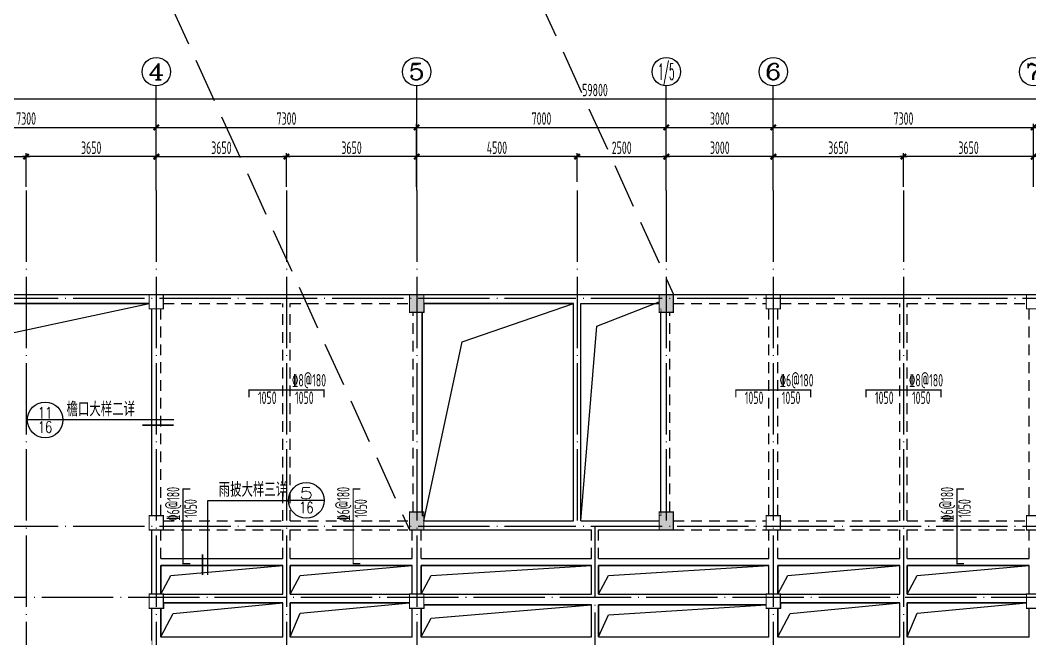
# Model space of a CAD drawing. Extents: x -472319 to -112444, y -516749 to -5704.
# Drawn here: x -288911 to -260602, y -372494 to -355145 of the extents above; entities that cross this region are included whole.
import ezdxf
from ezdxf.enums import TextEntityAlignment as Align

# ---------------------------------------------------------------- set-up
doc = ezdxf.new("R2010")
doc.units = 0
doc.header["$LTSCALE"] = 100
doc.header["$MEASUREMENT"] = 0
for name, pattern in [('3', [5, 3, -2]), ('CENTER', [2, 1.25, -0.25, 0.25, -0.25]), ('DASH', [0.35, 0.25, -0.1]), ('DOTE', [2.42, 2, -0.2, 0.02, -0.2])]:
    doc.linetypes.add(name, pattern=pattern)
for name, color, linetype in [('1301', 24, 'Continuous'), ('1305', 1, 'Continuous'), ('1306', 94, 'Continuous'), ('1307', 7, 'Continuous'), ('AXIS', 3, 'Continuous'), ('AXIS_TEXT', 7, 'Continuous'), ('DIM_IDEN', 3, 'Continuous'), ('DOTE', 1, 'CENTER'), ('PUB_TEXT', 7, 'Continuous'), ('S_BEAM', 4, 'Continuous'), ('S_BEAMDASH', 134, '3'), ('S_CL', 2, 'Continuous'), ('S_HOLE', 253, 'Continuous'), ('洞口边线', 7, 'Continuous')]:
    doc.layers.add(name, color=color, linetype=linetype)
doc.styles.add('_HZTXT', font='txt.shx', dxfattribs={"width": 0.35, "bigfont": 'hztxt.shx'})
doc.styles.add('_TCH_AXIS', font='COMPLEX', dxfattribs={"bigfont": 'GBCBIG'})
doc.styles.add('COMPLEX', font='COMPLEX')
doc.styles.add('HZ', font='tssdeng.shx', dxfattribs={"width": 0.6, "height": 350, "bigfont": 'a.shx'})
doc.styles.get("Standard").update_dxf_attribs({"font": 'tssdeng.shx', "width": 0.6, "bigfont": 'a.shx'})
doc.dimstyles.new('DIMN', dxfattribs={"dimtxt": 350, "dimasz": 150, "dimexe": 100, "dimexo": 100, "dimgap": 75, "dimtad": 1, "dimdec": 0, "dimzin": 0, "dimdsep": 46, "dimtxsty": 'HZ', "dimblk": 'ARCHTICK', "dimcen": 0.09, "dimdle": 100, "dimclrd": 3, "dimclre": 3, "dimclrt": 7, "dimazin": 2, "dimtfac": 1, "dimtdec": 0, "dimtmove": 2, "dimatfit": 3, "dimldrblk": 'ARCHTICK', "dimfxl": 1, "dimtolj": 1, "dimtzin": 0, "dimarcsym": 0})

# ---------------------------------------------------------------- blocks, each defined once
blk = doc.blocks.new('_ArchTick')
at = {"color": 0, "linetype": 'ByBlock', "const_width": 0.4}
blk.add_lwpolyline([(-0.5, -0.5), (0.5, 0.5)], dxfattribs=at)
blk = doc.blocks.new('*D1313')
at = {"layer": 'AXIS', "color": 3, "lineweight": -2, "transparency": 16777216}
for p, q in [((-292394, -359820), (-292394, -358054)), ((-285094, -359820), (-285094, -358054)), ((-292494, -358154), (-284994, -358154))]:
    blk.add_line(p, q, dxfattribs=at)
at = {"layer": 'Defpoints', "color": 0, "transparency": 16777216}
for p in [(-285094, -358154), (-292394, -359920), (-285094, -359920)]:
    blk.add_point(p, dxfattribs=at)
at = {"layer": 'AXIS', "color": 3, "lineweight": -2, "transparency": 16777216, "xscale": 150, "yscale": 150, "zscale": 150, "rotation": 180}
blk.add_blockref('_ArchTick', (-292394, -358154), dxfattribs=at)
at = {"layer": 'AXIS', "color": 3, "lineweight": -2, "transparency": 16777216, "xscale": 150, "yscale": 150, "zscale": 150}
blk.add_blockref('_ArchTick', (-285094, -358154), dxfattribs=at)
at = {"layer": 'AXIS', "color": 7, "transparency": 16777216, "insert": (-288744, -357904), "char_height": 350, "attachment_point": 5, "style": 'HZ'}
blk.add_mtext('\\A1;7300', dxfattribs=at)
blk = doc.blocks.new('*D1314')
at = {"layer": 'AXIS', "color": 3, "lineweight": -2, "transparency": 16777216}
for p, q in [((-285094, -359820), (-285094, -358054)), ((-277794, -359820), (-277794, -358054)), ((-285194, -358154), (-277694, -358154))]:
    blk.add_line(p, q, dxfattribs=at)
at = {"layer": 'Defpoints', "color": 0, "transparency": 16777216}
for p in [(-277794, -358154), (-285094, -359920), (-277794, -359920)]:
    blk.add_point(p, dxfattribs=at)
at = {"layer": 'AXIS', "color": 3, "lineweight": -2, "transparency": 16777216, "xscale": 150, "yscale": 150, "zscale": 150, "rotation": 180}
blk.add_blockref('_ArchTick', (-285094, -358154), dxfattribs=at)
at = {"layer": 'AXIS', "color": 3, "lineweight": -2, "transparency": 16777216, "xscale": 150, "yscale": 150, "zscale": 150}
blk.add_blockref('_ArchTick', (-277794, -358154), dxfattribs=at)
at = {"layer": 'AXIS', "color": 7, "transparency": 16777216, "insert": (-281444, -357904), "char_height": 350, "attachment_point": 5, "style": 'HZ'}
blk.add_mtext('\\A1;7300', dxfattribs=at)
blk = doc.blocks.new('*D1315')
at = {"layer": 'AXIS', "color": 3, "lineweight": -2, "transparency": 16777216}
for p, q in [((-277794, -359820), (-277794, -358054)), ((-270794, -359820), (-270794, -358054)), ((-277894, -358154), (-270694, -358154))]:
    blk.add_line(p, q, dxfattribs=at)
at = {"layer": 'Defpoints', "color": 0, "transparency": 16777216}
for p in [(-270794, -358154), (-277794, -359920), (-270794, -359920)]:
    blk.add_point(p, dxfattribs=at)
at = {"layer": 'AXIS', "color": 3, "lineweight": -2, "transparency": 16777216, "xscale": 150, "yscale": 150, "zscale": 150, "rotation": 180}
blk.add_blockref('_ArchTick', (-277794, -358154), dxfattribs=at)
at = {"layer": 'AXIS', "color": 3, "lineweight": -2, "transparency": 16777216, "xscale": 150, "yscale": 150, "zscale": 150}
blk.add_blockref('_ArchTick', (-270794, -358154), dxfattribs=at)
at = {"layer": 'AXIS', "color": 7, "transparency": 16777216, "insert": (-274294, -357904), "char_height": 350, "attachment_point": 5, "style": 'HZ'}
blk.add_mtext('\\A1;7000', dxfattribs=at)
blk = doc.blocks.new('*D1316')
at = {"layer": 'AXIS', "color": 3, "lineweight": -2, "transparency": 16777216}
for p, q in [((-270794, -359820), (-270794, -358054)), ((-267794, -359820), (-267794, -358054)), ((-270894, -358154), (-267694, -358154))]:
    blk.add_line(p, q, dxfattribs=at)
at = {"layer": 'Defpoints', "color": 0, "transparency": 16777216}
for p in [(-267794, -358154), (-270794, -359920), (-267794, -359920)]:
    blk.add_point(p, dxfattribs=at)
at = {"layer": 'AXIS', "color": 3, "lineweight": -2, "transparency": 16777216, "xscale": 150, "yscale": 150, "zscale": 150, "rotation": 180}
blk.add_blockref('_ArchTick', (-270794, -358154), dxfattribs=at)
at = {"layer": 'AXIS', "color": 3, "lineweight": -2, "transparency": 16777216, "xscale": 150, "yscale": 150, "zscale": 150}
blk.add_blockref('_ArchTick', (-267794, -358154), dxfattribs=at)
at = {"layer": 'AXIS', "color": 7, "transparency": 16777216, "insert": (-269294, -357904), "char_height": 350, "attachment_point": 5, "style": 'HZ'}
blk.add_mtext('\\A1;3000', dxfattribs=at)
blk = doc.blocks.new('*D1317')
at = {"layer": 'AXIS', "color": 3, "lineweight": -2, "transparency": 16777216}
for p, q in [((-267794, -359820), (-267794, -358054)), ((-260494, -359820), (-260494, -358054)), ((-267894, -358154), (-260394, -358154))]:
    blk.add_line(p, q, dxfattribs=at)
at = {"layer": 'Defpoints', "color": 0, "transparency": 16777216}
for p in [(-260494, -358154), (-267794, -359920), (-260494, -359920)]:
    blk.add_point(p, dxfattribs=at)
at = {"layer": 'AXIS', "color": 3, "lineweight": -2, "transparency": 16777216, "xscale": 150, "yscale": 150, "zscale": 150, "rotation": 180}
blk.add_blockref('_ArchTick', (-267794, -358154), dxfattribs=at)
at = {"layer": 'AXIS', "color": 3, "lineweight": -2, "transparency": 16777216, "xscale": 150, "yscale": 150, "zscale": 150}
blk.add_blockref('_ArchTick', (-260494, -358154), dxfattribs=at)
at = {"layer": 'AXIS', "color": 7, "transparency": 16777216, "insert": (-264144, -357904), "char_height": 350, "attachment_point": 5, "style": 'HZ'}
blk.add_mtext('\\A1;7300', dxfattribs=at)
blk = doc.blocks.new('*D1321')
at = {"layer": 'AXIS', "color": 3, "lineweight": -2, "transparency": 16777216}
for p, q in [((-302694, -359820), (-302694, -357254)), ((-242894, -359820), (-242894, -357254)), ((-302794, -357354), (-242794, -357354))]:
    blk.add_line(p, q, dxfattribs=at)
at = {"layer": 'Defpoints', "color": 0, "transparency": 16777216}
for p in [(-242894, -357354), (-302694, -359920), (-242894, -359920)]:
    blk.add_point(p, dxfattribs=at)
at = {"layer": 'AXIS', "color": 3, "lineweight": -2, "transparency": 16777216, "xscale": 150, "yscale": 150, "zscale": 150, "rotation": 180}
blk.add_blockref('_ArchTick', (-302694, -357354), dxfattribs=at)
at = {"layer": 'AXIS', "color": 3, "lineweight": -2, "transparency": 16777216, "xscale": 150, "yscale": 150, "zscale": 150}
blk.add_blockref('_ArchTick', (-242894, -357354), dxfattribs=at)
at = {"layer": 'AXIS', "color": 7, "transparency": 16777216, "insert": (-272794, -357104), "char_height": 350, "attachment_point": 5, "style": 'HZ'}
blk.add_mtext('\\A1;59800', dxfattribs=at)
blk = doc.blocks.new('_AXISO')
blk.add_circle((0, 0), 0.5)
at = {"layer": 'AXIS_TEXT', "style": 'COMPLEX', "width": 1.041667}
blk.add_attdef('A', text='', height=0.56, dxfattribs=at).set_placement((-0.25, -0.28), (0.25, -0.28), align=Align.FIT)
blk = doc.blocks.new('*D1338')
at = {"layer": '1301', "color": 3, "lineweight": -2, "transparency": 16777216}
for p, q in [((-277794, -359674), (-277794, -358872)), ((-273294, -359674), (-273294, -358872)), ((-273194, -358972), (-277894, -358972))]:
    blk.add_line(p, q, dxfattribs=at)
at = {"layer": 'Defpoints', "color": 0, "transparency": 16777216}
for p in [(-277794, -358972), (-277794, -359774), (-273294, -359774)]:
    blk.add_point(p, dxfattribs=at)
at = {"layer": '1301', "color": 3, "lineweight": -2, "transparency": 16777216, "xscale": 150, "yscale": 150, "zscale": 150, "rotation": 180}
blk.add_blockref('_ArchTick', (-277794, -358972), dxfattribs=at)
at = {"layer": '1301', "color": 3, "lineweight": -2, "transparency": 16777216, "xscale": 150, "yscale": 150, "zscale": 150}
blk.add_blockref('_ArchTick', (-273294, -358972), dxfattribs=at)
at = {"layer": '1301', "color": 7, "transparency": 16777216, "insert": (-275544, -358722), "char_height": 350, "attachment_point": 5, "style": 'HZ'}
blk.add_mtext('\\A1;4500', dxfattribs=at)
blk = doc.blocks.new('*D1339')
at = {"layer": '1301', "color": 3, "lineweight": -2, "transparency": 16777216}
for p, q in [((-273294, -359574), (-273294, -358872)), ((-270794, -359674), (-270794, -358872)), ((-273394, -358972), (-270694, -358972))]:
    blk.add_line(p, q, dxfattribs=at)
at = {"layer": 'Defpoints', "color": 0, "transparency": 16777216}
for p in [(-270794, -358972), (-273294, -359674), (-270794, -359774)]:
    blk.add_point(p, dxfattribs=at)
at = {"layer": '1301', "color": 3, "lineweight": -2, "transparency": 16777216, "xscale": 150, "yscale": 150, "zscale": 150, "rotation": 180}
blk.add_blockref('_ArchTick', (-273294, -358972), dxfattribs=at)
at = {"layer": '1301', "color": 3, "lineweight": -2, "transparency": 16777216, "xscale": 150, "yscale": 150, "zscale": 150}
blk.add_blockref('_ArchTick', (-270794, -358972), dxfattribs=at)
at = {"layer": '1301', "color": 7, "transparency": 16777216, "insert": (-272044, -358722), "char_height": 350, "attachment_point": 5, "style": 'HZ'}
blk.add_mtext('\\A1;2500', dxfattribs=at)
blk = doc.blocks.new('*D1371')
at = {"layer": '1301', "color": 3, "lineweight": -2, "transparency": 16777216}
for p, q in [((-270794, -359820), (-270794, -358872)), ((-267794, -359820), (-267794, -358872)), ((-267694, -358972), (-270894, -358972))]:
    blk.add_line(p, q, dxfattribs=at)
at = {"layer": 'Defpoints', "color": 0, "transparency": 16777216}
for p in [(-270794, -358972), (-270794, -359920), (-267794, -359920)]:
    blk.add_point(p, dxfattribs=at)
at = {"layer": '1301', "color": 3, "lineweight": -2, "transparency": 16777216, "xscale": 150, "yscale": 150, "zscale": 150, "rotation": 180}
blk.add_blockref('_ArchTick', (-270794, -358972), dxfattribs=at)
at = {"layer": '1301', "color": 3, "lineweight": -2, "transparency": 16777216, "xscale": 150, "yscale": 150, "zscale": 150}
blk.add_blockref('_ArchTick', (-267794, -358972), dxfattribs=at)
at = {"layer": '1301', "color": 7, "transparency": 16777216, "insert": (-269294, -358722), "char_height": 350, "attachment_point": 5, "style": 'HZ'}
blk.add_mtext('\\A1;3000', dxfattribs=at)
blk = doc.blocks.new('*D1345')
at = {"layer": '1301', "color": 3, "lineweight": -2, "transparency": 16777216}
for p, q in [((-267794, -359820), (-267794, -358872)), ((-264144, -359820), (-264144, -358872)), ((-267894, -358972), (-264044, -358972))]:
    blk.add_line(p, q, dxfattribs=at)
at = {"layer": 'Defpoints', "color": 0, "transparency": 16777216}
for p in [(-264144, -358972), (-267794, -359920), (-264144, -359920)]:
    blk.add_point(p, dxfattribs=at)
at = {"layer": '1301', "color": 3, "lineweight": -2, "transparency": 16777216, "xscale": 150, "yscale": 150, "zscale": 150, "rotation": 180}
blk.add_blockref('_ArchTick', (-267794, -358972), dxfattribs=at)
at = {"layer": '1301', "color": 3, "lineweight": -2, "transparency": 16777216, "xscale": 150, "yscale": 150, "zscale": 150}
blk.add_blockref('_ArchTick', (-264144, -358972), dxfattribs=at)
at = {"layer": '1301', "color": 7, "transparency": 16777216, "insert": (-265969, -358722), "char_height": 350, "attachment_point": 5, "style": 'HZ'}
blk.add_mtext('\\A1;3650', dxfattribs=at)
blk = doc.blocks.new('*D1346')
at = {"layer": '1301', "color": 3, "lineweight": -2, "transparency": 16777216}
for p, q in [((-264144, -359820), (-264144, -358872)), ((-260494, -359820), (-260494, -358872)), ((-260394, -358972), (-264244, -358972))]:
    blk.add_line(p, q, dxfattribs=at)
at = {"layer": 'Defpoints', "color": 0, "transparency": 16777216}
for p in [(-264144, -358972), (-264144, -359920), (-260494, -359920)]:
    blk.add_point(p, dxfattribs=at)
at = {"layer": '1301', "color": 3, "lineweight": -2, "transparency": 16777216, "xscale": 150, "yscale": 150, "zscale": 150, "rotation": 180}
blk.add_blockref('_ArchTick', (-264144, -358972), dxfattribs=at)
at = {"layer": '1301', "color": 3, "lineweight": -2, "transparency": 16777216, "xscale": 150, "yscale": 150, "zscale": 150}
blk.add_blockref('_ArchTick', (-260494, -358972), dxfattribs=at)
at = {"layer": '1301', "color": 7, "transparency": 16777216, "insert": (-262319, -358722), "char_height": 350, "attachment_point": 5, "style": 'HZ'}
blk.add_mtext('\\A1;3650', dxfattribs=at)
blk = doc.blocks.new('*D1347')
at = {"layer": '1301', "color": 3, "lineweight": -2, "transparency": 16777216}
for p, q in [((-281444, -359820), (-281444, -358872)), ((-277794, -359820), (-277794, -358872)), ((-277694, -358972), (-281544, -358972))]:
    blk.add_line(p, q, dxfattribs=at)
at = {"layer": 'Defpoints', "color": 0, "transparency": 16777216}
for p in [(-281444, -358972), (-281444, -359920), (-277794, -359920)]:
    blk.add_point(p, dxfattribs=at)
at = {"layer": '1301', "color": 3, "lineweight": -2, "transparency": 16777216, "xscale": 150, "yscale": 150, "zscale": 150, "rotation": 180}
blk.add_blockref('_ArchTick', (-281444, -358972), dxfattribs=at)
at = {"layer": '1301', "color": 3, "lineweight": -2, "transparency": 16777216, "xscale": 150, "yscale": 150, "zscale": 150}
blk.add_blockref('_ArchTick', (-277794, -358972), dxfattribs=at)
at = {"layer": '1301', "color": 7, "transparency": 16777216, "insert": (-279619, -358722), "char_height": 350, "attachment_point": 5, "style": 'HZ'}
blk.add_mtext('\\A1;3650', dxfattribs=at)
blk = doc.blocks.new('*D1348')
at = {"layer": '1301', "color": 3, "lineweight": -2, "transparency": 16777216}
for p, q in [((-285094, -359820), (-285094, -358872)), ((-281444, -359820), (-281444, -358872)), ((-285194, -358972), (-281344, -358972))]:
    blk.add_line(p, q, dxfattribs=at)
at = {"layer": 'Defpoints', "color": 0, "transparency": 16777216}
for p in [(-281444, -358972), (-285094, -359920), (-281444, -359920)]:
    blk.add_point(p, dxfattribs=at)
at = {"layer": '1301', "color": 3, "lineweight": -2, "transparency": 16777216, "xscale": 150, "yscale": 150, "zscale": 150, "rotation": 180}
blk.add_blockref('_ArchTick', (-285094, -358972), dxfattribs=at)
at = {"layer": '1301', "color": 3, "lineweight": -2, "transparency": 16777216, "xscale": 150, "yscale": 150, "zscale": 150}
blk.add_blockref('_ArchTick', (-281444, -358972), dxfattribs=at)
at = {"layer": '1301', "color": 7, "transparency": 16777216, "insert": (-283269, -358722), "char_height": 350, "attachment_point": 5, "style": 'HZ'}
blk.add_mtext('\\A1;3650', dxfattribs=at)
blk = doc.blocks.new('*D1349')
at = {"layer": '1301', "color": 3, "lineweight": -2, "transparency": 16777216}
for p, q in [((-288744, -359820), (-288744, -358872)), ((-285094, -359820), (-285094, -358872)), ((-284994, -358972), (-288844, -358972))]:
    blk.add_line(p, q, dxfattribs=at)
at = {"layer": 'Defpoints', "color": 0, "transparency": 16777216}
for p in [(-288744, -358972), (-288744, -359920), (-285094, -359920)]:
    blk.add_point(p, dxfattribs=at)
at = {"layer": '1301', "color": 3, "lineweight": -2, "transparency": 16777216, "xscale": 150, "yscale": 150, "zscale": 150, "rotation": 180}
blk.add_blockref('_ArchTick', (-288744, -358972), dxfattribs=at)
at = {"layer": '1301', "color": 3, "lineweight": -2, "transparency": 16777216, "xscale": 150, "yscale": 150, "zscale": 150}
blk.add_blockref('_ArchTick', (-285094, -358972), dxfattribs=at)
at = {"layer": '1301', "color": 7, "transparency": 16777216, "insert": (-286919, -358722), "char_height": 350, "attachment_point": 5, "style": 'HZ'}
blk.add_mtext('\\A1;3650', dxfattribs=at)
blk = doc.blocks.new('*D1350')
at = {"layer": '1301', "color": 3, "lineweight": -2, "transparency": 16777216}
for p, q in [((-292394, -359820), (-292394, -358872)), ((-288744, -359820), (-288744, -358872)), ((-292494, -358972), (-288644, -358972))]:
    blk.add_line(p, q, dxfattribs=at)
at = {"layer": 'Defpoints', "color": 0, "transparency": 16777216}
for p in [(-288744, -358972), (-292394, -359920), (-288744, -359920)]:
    blk.add_point(p, dxfattribs=at)
at = {"layer": '1301', "color": 3, "lineweight": -2, "transparency": 16777216, "xscale": 150, "yscale": 150, "zscale": 150, "rotation": 180}
blk.add_blockref('_ArchTick', (-292394, -358972), dxfattribs=at)
at = {"layer": '1301', "color": 3, "lineweight": -2, "transparency": 16777216, "xscale": 150, "yscale": 150, "zscale": 150}
blk.add_blockref('_ArchTick', (-288744, -358972), dxfattribs=at)
at = {"layer": '1301', "color": 7, "transparency": 16777216, "insert": (-290569, -358722), "char_height": 350, "attachment_point": 5, "style": 'HZ'}
blk.add_mtext('\\A1;3650', dxfattribs=at)
blk = doc.blocks.new('*D1359')
at = {"layer": '1301', "color": 3, "lineweight": -2, "transparency": 16777216}
for p, q in [((-277794, -359674), (-277794, -358872)), ((-273294, -359674), (-273294, -358872)), ((-273194, -358972), (-277894, -358972))]:
    blk.add_line(p, q, dxfattribs=at)
at = {"layer": 'Defpoints', "color": 0, "transparency": 16777216}
for p in [(-277794, -358972), (-277794, -359774), (-273294, -359774)]:
    blk.add_point(p, dxfattribs=at)
at = {"layer": '1301', "color": 3, "lineweight": -2, "transparency": 16777216, "xscale": 150, "yscale": 150, "zscale": 150, "rotation": 180}
blk.add_blockref('_ArchTick', (-277794, -358972), dxfattribs=at)
at = {"layer": '1301', "color": 3, "lineweight": -2, "transparency": 16777216, "xscale": 150, "yscale": 150, "zscale": 150}
blk.add_blockref('_ArchTick', (-273294, -358972), dxfattribs=at)
at = {"layer": '1301', "color": 7, "transparency": 16777216, "insert": (-275544, -358722), "char_height": 350, "attachment_point": 5, "style": 'HZ'}
blk.add_mtext('\\A1;4500', dxfattribs=at)

msp = doc.modelspace()

# ---------------------------------------------------------------- hatches: boundary and pattern name
at = {"layer": 'S_CL'}
h = msp.add_hatch(dxfattribs=at)
h.set_pattern_fill('ANSI31', color=256)
h.set_pattern_definition([(45, (114544.49969, 337919.5), (-0.088388347648, 0.088388347648), [])])
h.paths.add_polyline_path([(-277593.831, -363339.891), (-277593.831, -362839.891), (-277993.831, -362839.891), (-277993.831, -363339.891)])
h.paths.add_polyline_path([(-277593.831, -369439.892), (-277593.831, -368939.892), (-277993.831, -368939.892), (-277993.831, -369439.892)])
h.paths.add_polyline_path([(-270593.829, -369439.892), (-270593.829, -368939.892), (-270993.829, -368939.892), (-270993.829, -369439.892)])
h.paths.add_polyline_path([(-270593.829, -363339.891), (-270593.829, -362839.891), (-270993.829, -362839.891), (-270993.829, -363339.891)])

# ---------------------------------------------------------------- linework, layer by layer
at = {"color": 253, "linetype": 'DASH', "ltscale": 50}
for p, q in [((-278035.5, -346476.5), (-270593.829, -362839.891)), ((-285435.502, -353076.501), (-277993.831, -369439.892))]:
    msp.add_line(p, q, dxfattribs=at)
at = {"layer": '1305', "const_width": 35}
for points in [[(-282493.833, -365719.889), (-282493.833, -365519.889), (-280393.833, -365519.891), (-280393.833, -365719.891)], [(-268843.829, -365719.891), (-268843.829, -365519.891), (-266743.829, -365519.891), (-266743.829, -365719.891)], [(-265193.829, -365719.891), (-265193.829, -365519.891), (-263093.829, -365519.891), (-263093.829, -365719.891)], [(-284144.609, -370389.891), (-284344.609, -370389.891), (-284344.609, -368289.891), (-284144.609, -368289.891)], [(-279374.109, -370389.891), (-279574.109, -370389.891), (-279574.109, -368289.891), (-279374.109, -368289.891)], [(-262446.109, -370389.891), (-262646.109, -370389.891), (-262646.109, -368289.891), (-262446.109, -368289.891)]]:
    msp.add_lwpolyline(points, dxfattribs=at)
at = {"layer": 'AXIS'}
for p, q in [((-285093.829, -359920.242), (-285093.829, -356989.447)), ((-277793.829, -359920.242), (-277793.829, -356989.447)), ((-270793.829, -359920.242), (-270793.829, -356989.447)), ((-267793.829, -359920.242), (-267793.829, -356989.447))]:
    msp.add_line(p, q, dxfattribs=at)
at = {"layer": 'DIM_IDEN'}
for p, q in [((-287710.977, -366355.556), (-288710.977, -366355.556)), ((-285289.965, -366355.556), (-287710.977, -366355.556)), ((-284606.721, -366355.556), (-285289.965, -366355.556)), ((-283649, -368612.01), (-281389.073, -368612.01)), ((-283649, -370704.343), (-283649, -368612.01)), ((-280389.073, -368612.01), (-281389.073, -368612.01))]:
    msp.add_line(p, q, dxfattribs=at)
at = {"layer": 'DIM_IDEN', "const_width": 50}
for points in [[(-284606.721, -366505.556), (-285488.003, -366505.556)], [(-283799, -370704.343), (-283799, -370125.833)]]:
    msp.add_lwpolyline(points, dxfattribs=at)
at = {"layer": 'DIM_IDEN'}
for centre in [(-288210.977, -366355.556), (-280889.073, -368612.01)]:
    msp.add_circle(centre, 500, dxfattribs=at)
at = {"layer": 'DOTE', "linetype": 'DOTE', "ltscale": 10}
for p, q in [((-288743.829, -359920.242), (-288743.829, -382070.283)), ((-285093.829, -359920.242), (-285093.829, -382070.283)), ((-281443.829, -359920.242), (-281443.829, -382070.283)), ((-277793.829, -359920.242), (-277793.829, -382070.283)), ((-273293.829, -359920.242), (-273293.829, -369339.891)), ((-270793.829, -359920.242), (-270793.829, -369339.891)), ((-267793.829, -359920.242), (-267793.829, -382070.283)), ((-264143.829, -359920.242), (-264143.829, -382070.283)), ((-304367.647, -362939.891), (-240321.018, -362939.891)), ((-304367.647, -369339.891), (-240321.018, -369339.891)), ((-272793.829, -369339.891), (-272793.829, -382070.283)), ((-240321.018, -371339.891), (-304367.647, -371339.891))]:
    msp.add_line(p, q, dxfattribs=at)
at = {"layer": 'S_BEAM'}
for p, q in [((-292193.831, -362839.891), (-288743.831, -362839.891)), ((-288743.831, -362839.891), (-285293.831, -362839.891)), ((-284893.831, -362839.891), (-281443.831, -362839.891)), ((-281443.831, -362839.891), (-277993.831, -362839.891)), ((-277593.831, -362839.891), (-275793.831, -362839.891)), ((-275793.831, -362839.891), (-273293.829, -362839.891)), ((-273293.829, -362839.891), (-270993.829, -362839.891)), ((-270593.829, -362839.891), (-267993.829, -362839.891)), ((-267593.829, -362839.891), (-264143.829, -362839.891)), ((-264143.829, -362839.891), (-260693.829, -362839.891)), ((-292193.831, -363089.891), (-288743.831, -363089.891)), ((-288743.831, -363089.891), (-285293.831, -363089.891)), ((-277593.831, -363089.891), (-275793.831, -363089.891)), ((-275793.831, -363089.891), (-273393.829, -363089.891)), ((-273393.829, -369189.892), (-273393.829, -363089.891)), ((-273193.829, -369189.892), (-273193.829, -363089.891)), ((-273193.829, -363089.891), (-270993.829, -363089.891)), ((-285218.831, -369039.892), (-285218.831, -363239.891)), ((-277643.831, -368939.892), (-277643.831, -363339.891)), ((-270943.829, -368939.892), (-270943.829, -363339.891)), ((-277593.831, -369189.892), (-273393.829, -369189.892)), ((-273193.829, -369189.892), (-272793.829, -369189.892)), ((-272793.829, -369189.892), (-270993.829, -369189.892)), ((-285218.831, -370339.892), (-285218.831, -369439.892)), ((-277593.831, -369439.892), (-273293.829, -369439.892)), ((-273293.829, -369439.892), (-272893.829, -369439.892)), ((-272693.829, -369439.892), (-270993.829, -369439.892)), ((-284968.831, -370239.892), (-281543.831, -370239.892)), ((-281343.831, -370239.892), (-277918.831, -370239.892)), ((-277668.831, -370239.892), (-272893.829, -370239.892)), ((-272693.829, -370239.892), (-267918.829, -370239.892)), ((-267668.829, -370239.892), (-264243.829, -370239.892)), ((-264043.829, -370239.892), (-260618.829, -370239.892)), ((-285218.831, -371239.892), (-285218.831, -370339.892)), ((-284968.831, -371239.892), (-284968.831, -370439.892)), ((-284968.831, -370439.892), (-281543.831, -370439.892)), ((-281543.831, -371239.892), (-281543.831, -370439.892)), ((-281343.831, -371239.892), (-281343.831, -370439.892)), ((-281343.831, -370439.892), (-277918.831, -370439.892)), ((-277918.831, -371239.892), (-277918.831, -370439.892)), ((-277668.831, -371239.892), (-277668.831, -370439.892)), ((-277668.831, -370439.892), (-272893.829, -370439.892)), ((-272893.829, -371239.892), (-272893.829, -370439.892)), ((-272693.829, -371239.892), (-272693.829, -370439.892)), ((-272693.829, -370439.892), (-267918.829, -370439.892)), ((-267918.829, -371239.892), (-267918.829, -370439.892)), ((-267668.829, -371239.892), (-267668.829, -370439.892)), ((-267668.829, -370439.892), (-264243.829, -370439.892)), ((-264243.829, -371239.892), (-264243.829, -370439.892)), ((-264043.829, -371239.892), (-264043.829, -370439.892)), ((-264043.829, -370439.892), (-260618.829, -370439.892)), ((-260618.829, -371239.892), (-260618.829, -370439.892)), ((-284893.831, -371239.892), (-281543.831, -371239.892)), ((-281343.831, -371239.892), (-277993.831, -371239.892)), ((-277593.831, -371239.892), (-272893.829, -371239.892)), ((-272693.829, -371239.892), (-267993.829, -371239.892)), ((-267593.829, -371239.892), (-264243.829, -371239.892)), ((-264043.829, -371239.892), (-260693.829, -371239.892)), ((-285218.831, -372539.892), (-285218.831, -371639.892)), ((-284968.831, -372439.892), (-284968.831, -371639.892)), ((-284893.831, -371489.892), (-281543.831, -371489.892)), ((-281543.831, -372439.892), (-281543.831, -371489.892)), ((-281343.831, -371489.892), (-277993.831, -371489.892)), ((-281343.831, -372439.892), (-281343.831, -371489.892)), ((-277918.831, -372439.892), (-277918.831, -371639.892)), ((-277668.831, -372439.892), (-277668.831, -371639.892)), ((-277593.831, -371539.892), (-272893.829, -371539.892)), ((-272893.829, -372439.892), (-272893.829, -371539.892)), ((-272693.829, -371539.892), (-267993.829, -371539.892)), ((-272693.829, -372439.892), (-272693.829, -371539.892)), ((-267918.829, -372439.892), (-267918.829, -371639.892)), ((-267668.829, -372439.892), (-267668.829, -371639.892)), ((-267593.829, -371489.892), (-264243.829, -371489.892)), ((-264243.829, -372439.892), (-264243.829, -371489.892)), ((-264043.829, -371489.892), (-260693.829, -371489.892)), ((-264043.829, -372439.892), (-264043.829, -371489.892)), ((-260618.829, -372439.892), (-260618.829, -371639.892)), ((-284968.831, -372439.892), (-281543.831, -372439.892)), ((-281343.831, -372439.892), (-277918.831, -372439.892)), ((-277668.831, -372439.892), (-272893.829, -372439.892)), ((-272693.829, -372439.892), (-267918.829, -372439.892)), ((-267668.829, -372439.892), (-264243.829, -372439.892)), ((-264043.829, -372439.892), (-260618.829, -372439.892))]:
    msp.add_line(p, q, dxfattribs=at)
at = {"layer": 'S_BEAMDASH'}
for p, q in [((-284893.831, -363089.891), (-281543.831, -363089.891)), ((-281543.831, -369189.892), (-281543.831, -363089.891)), ((-281343.831, -369189.892), (-281343.831, -363089.891)), ((-281343.831, -363089.891), (-277993.831, -363089.891)), ((-270593.829, -363089.891), (-267993.829, -363089.891)), ((-267593.829, -363089.891), (-264243.829, -363089.891)), ((-264243.829, -369189.892), (-264243.829, -363089.891)), ((-264043.829, -369189.892), (-264043.829, -363089.891)), ((-264043.829, -363089.891), (-260693.829, -363089.891)), ((-284968.831, -369039.892), (-284968.831, -363239.891)), ((-277893.831, -368939.892), (-277893.831, -363339.891)), ((-270693.829, -368939.892), (-270693.829, -363339.891)), ((-267918.829, -369039.892), (-267918.829, -363239.891)), ((-267668.829, -369039.892), (-267668.829, -363239.891)), ((-260618.829, -369039.892), (-260618.829, -363239.891)), ((-284893.831, -369189.892), (-281543.831, -369189.892)), ((-281343.831, -369189.892), (-277993.831, -369189.892)), ((-270593.829, -369189.892), (-267993.829, -369189.892)), ((-267593.829, -369189.892), (-264243.829, -369189.892)), ((-264043.829, -369189.892), (-260693.829, -369189.892)), ((-284968.831, -370239.892), (-284968.831, -369439.892)), ((-284893.831, -369439.892), (-281543.831, -369439.892)), ((-281543.831, -370239.892), (-281543.831, -369439.892)), ((-281343.831, -369439.892), (-277993.831, -369439.892)), ((-281343.831, -370239.892), (-281343.831, -369439.892)), ((-277918.831, -370239.892), (-277918.831, -369439.892)), ((-277668.831, -370239.892), (-277668.831, -369439.892)), ((-272893.829, -370239.892), (-272893.829, -369439.892)), ((-272693.829, -370239.892), (-272693.829, -369439.892)), ((-270593.829, -369439.892), (-267993.829, -369439.892)), ((-267918.829, -370239.892), (-267918.829, -369439.892)), ((-267668.829, -370239.892), (-267668.829, -369439.892)), ((-267593.829, -369439.892), (-264243.829, -369439.892)), ((-264243.829, -370239.892), (-264243.829, -369439.892)), ((-264043.829, -369439.892), (-260693.829, -369439.892)), ((-264043.829, -370239.892), (-264043.829, -369439.892)), ((-260618.829, -370239.892), (-260618.829, -369439.892))]:
    msp.add_line(p, q, dxfattribs=at)
at = {"layer": 'S_CL', "color": 7}
for p, q in [((-272739.83, -363730.392), (-270993.829, -363039.891)), ((-273193.829, -369189.892), (-272739.83, -363730.392))]:
    msp.add_line(p, q, dxfattribs=at)
at = {"layer": 'S_CL', "const_width": 35}
for points in [[(-284893.831, -363239.891), (-284893.831, -362839.891), (-285293.831, -362839.891), (-285293.831, -363239.891)], [(-277593.831, -363339.891), (-277593.831, -362839.891), (-277993.831, -362839.891), (-277993.831, -363339.891)], [(-270593.829, -363339.891), (-270593.829, -362839.891), (-270993.829, -362839.891), (-270993.829, -363339.891)], [(-267593.829, -363239.891), (-267593.829, -362839.891), (-267993.829, -362839.891), (-267993.829, -363239.891)], [(-260293.829, -363239.891), (-260293.829, -362839.891), (-260693.829, -362839.891), (-260693.829, -363239.891)], [(-284893.831, -369439.892), (-284893.831, -369039.892), (-285293.831, -369039.892), (-285293.831, -369439.892)], [(-277593.831, -369439.892), (-277593.831, -368939.892), (-277993.831, -368939.892), (-277993.831, -369439.892)], [(-270593.829, -369439.892), (-270593.829, -368939.892), (-270993.829, -368939.892), (-270993.829, -369439.892)], [(-267593.829, -369439.892), (-267593.829, -369039.892), (-267993.829, -369039.892), (-267993.829, -369439.892)], [(-260293.829, -369439.892), (-260293.829, -369039.892), (-260693.829, -369039.892), (-260693.829, -369439.892)], [(-284893.831, -371639.892), (-284893.831, -371239.892), (-285293.831, -371239.892), (-285293.831, -371639.892)], [(-277593.831, -371639.892), (-277593.831, -371239.892), (-277993.831, -371239.892), (-277993.831, -371639.892)], [(-267593.829, -371639.892), (-267593.829, -371239.892), (-267993.829, -371239.892), (-267993.829, -371639.892)], [(-260293.829, -371639.892), (-260293.829, -371239.892), (-260693.829, -371239.892), (-260693.829, -371639.892)]]:
    msp.add_lwpolyline(points, close=True, dxfattribs=at)
at = {"layer": 'S_HOLE', "const_width": 18}
for points in [[(-292193.831, -377589.892), (-285293.831, -377589.892), (-285293.831, -377439.892), (-285218.831, -377439.892), (-285218.831, -371639.892), (-285293.831, -371639.892), (-285293.831, -371239.892), (-285218.831, -371239.892), (-285218.831, -369439.892), (-285293.831, -369439.892), (-285293.831, -369039.892), (-285218.831, -369039.892), (-285218.831, -363239.891), (-285293.831, -363239.891), (-285293.831, -363089.891), (-292193.831, -363089.891)], [(-273393.829, -363089.891), (-277593.831, -363089.891), (-277593.831, -363339.891), (-277643.831, -363339.891), (-277643.831, -369039.892), (-277593.831, -369039.892), (-277593.831, -369189.892), (-273393.829, -369189.892)], [(-273193.829, -369189.892), (-270993.829, -369189.892), (-270993.829, -369039.892), (-270943.829, -369039.892), (-270943.829, -363239.891), (-270993.829, -363239.891), (-270993.829, -363089.891), (-273193.829, -363089.891)]]:
    msp.add_lwpolyline(points, dxfattribs=at)
for points in [[(-284968.831, -371239.892), (-281543.831, -371239.892), (-281543.831, -370439.892), (-284968.831, -370439.892), (-284968.831, -371239.892)], [(-281343.831, -371239.892), (-277918.831, -371239.892), (-277918.831, -370439.892), (-281343.831, -370439.892), (-281343.831, -371239.892)], [(-277668.831, -371239.892), (-272893.829, -371239.892), (-272893.829, -370439.892), (-277668.831, -370439.892), (-277668.831, -371239.892)], [(-272693.829, -371239.892), (-267918.829, -371239.892), (-267918.829, -370439.892), (-272693.829, -370439.892), (-272693.829, -371239.892)], [(-267668.829, -371239.892), (-264243.829, -371239.892), (-264243.829, -370439.892), (-267668.829, -370439.892), (-267668.829, -371239.892)], [(-264043.829, -371239.892), (-260618.829, -371239.892), (-260618.829, -370439.892), (-264043.829, -370439.892), (-264043.829, -371239.892)], [(-284968.831, -372439.892), (-281543.831, -372439.892), (-281543.831, -371489.892), (-284893.831, -371489.892), (-284893.831, -371639.892), (-284968.831, -371639.892), (-284968.831, -372439.892)], [(-281343.831, -372439.892), (-277918.831, -372439.892), (-277918.831, -371639.892), (-277993.831, -371639.892), (-277993.831, -371489.892), (-281343.831, -371489.892), (-281343.831, -372439.892)], [(-277668.831, -372439.892), (-272893.829, -372439.892), (-272893.829, -371539.892), (-277593.831, -371539.892), (-277593.831, -371639.892), (-277668.831, -371639.892), (-277668.831, -372439.892)], [(-272693.829, -372439.892), (-267918.829, -372439.892), (-267918.829, -371639.892), (-267993.829, -371639.892), (-267993.829, -371539.892), (-272693.829, -371539.892), (-272693.829, -372439.892)], [(-267668.829, -372439.892), (-264243.829, -372439.892), (-264243.829, -371489.892), (-267593.829, -371489.892), (-267593.829, -371639.892), (-267668.829, -371639.892), (-267668.829, -372439.892)], [(-264043.829, -372439.892), (-260618.829, -372439.892), (-260618.829, -371639.892), (-260693.829, -371639.892), (-260693.829, -371489.892), (-264043.829, -371489.892), (-264043.829, -372439.892)]]:
    msp.add_lwpolyline(points, close=True, dxfattribs=at)
at = {"layer": '洞口边线'}
for points in [[(-285293.831, -363089.891), (-292193.831, -363089.891), (-292193.831, -363239.891), (-292593.831, -363239.891), (-292593.831, -363089.891), (-299493.831, -363089.891), (-299493.831, -363339.891), (-299568.831, -363339.891), (-299568.831, -369039.892), (-299493.831, -369039.892), (-299493.831, -369439.892), (-299568.831, -369439.892), (-299568.831, -371239.892), (-299493.831, -371239.892), (-299493.831, -371639.892), (-299568.831, -371639.892), (-299568.831, -377339.892), (-299493.831, -377339.892), (-299493.831, -377589.892), (-296983.602, -365600.119), (-285293.831, -363089.891)], [(-273393.829, -363089.891), (-277593.831, -363089.891), (-277593.831, -363339.891), (-277643.831, -363339.891), (-277643.831, -369039.892), (-277593.831, -369039.892), (-277593.831, -369189.892), (-276515.493, -364168.228), (-273393.829, -363089.891)], [(-281543.831, -370439.892), (-284968.831, -370439.892), (-284968.831, -371239.892), (-284685.989, -370722.734), (-281543.831, -370439.892)], [(-277918.831, -370439.892), (-281343.831, -370439.892), (-281343.831, -371239.892), (-281060.989, -370722.734), (-277918.831, -370439.892)], [(-272893.829, -370439.892), (-277668.831, -370439.892), (-277668.831, -371239.892), (-277385.989, -370722.734), (-272893.829, -370439.892)], [(-267918.829, -370439.892), (-272693.829, -370439.892), (-272693.829, -371239.892), (-272410.987, -370722.734), (-267918.829, -370439.892)], [(-264243.829, -370439.892), (-267668.829, -370439.892), (-267668.829, -371239.892), (-267385.985, -370722.734), (-264243.829, -370439.892)], [(-260618.829, -370439.892), (-264043.829, -370439.892), (-264043.829, -371239.892), (-263760.985, -370722.734), (-260618.829, -370439.892)], [(-281543.831, -371489.892), (-284893.831, -371489.892), (-284893.831, -371639.892), (-284968.831, -371639.892), (-284968.831, -372439.892), (-284622.346, -371783.653), (-281543.831, -371489.892)], [(-277993.831, -371489.892), (-281343.831, -371489.892), (-281343.831, -372439.892), (-281060.989, -371772.734), (-277993.831, -371489.892)], [(-272893.829, -371539.892), (-277593.831, -371539.892), (-277593.831, -371639.892), (-277668.831, -371639.892), (-277668.831, -372439.892), (-277383.042, -371919.758), (-272893.829, -371539.892)], [(-267993.829, -371539.892), (-272693.829, -371539.892), (-272693.829, -372439.892), (-272410.987, -371822.734), (-267993.829, -371539.892)], [(-264243.829, -371489.892), (-267593.829, -371489.892), (-267593.829, -371639.892), (-267668.829, -371639.892), (-267668.829, -372439.892), (-267322.344, -371783.653), (-264243.829, -371489.892)], [(-260693.829, -371489.892), (-264043.829, -371489.892), (-264043.829, -372439.892), (-263760.985, -371772.734), (-260693.829, -371489.892)]]:
    msp.add_lwpolyline(points, close=True, dxfattribs=at)

# ---------------------------------------------------------------- block references
at = {"layer": 'AXIS'}
ref = msp.add_blockref('_AXISO', (-285093.829, -356589.447), dxfattribs=dict(at, xscale=800, yscale=800, zscale=800))
ref.add_attrib('A', '4', dxfattribs={"layer": 'AXIS_TEXT', "height": 452.548, "style": '_TCH_AXIS', "width": 1.3125}).set_placement((-285320.103, -356815.721), (-284867.554, -356815.721), align=Align.FIT)
ref = msp.add_blockref('_AXISO', (-277793.829, -356589.447), dxfattribs=dict(at, xscale=800, yscale=800, zscale=800))
ref.add_attrib('A', '5', dxfattribs={"layer": 'AXIS_TEXT', "height": 452.548, "style": '_TCH_AXIS', "width": 1.5}).set_placement((-278020.103, -356815.721), (-277567.554, -356815.721), align=Align.FIT)
ref = msp.add_blockref('_AXISO', (-270793.829, -356589.447), dxfattribs=dict(at, xscale=800, yscale=800, zscale=800))
ref.add_attrib('A', '1/5', dxfattribs={"layer": 'AXIS_TEXT', "height": 452.5483, "style": '_TCH_AXIS', "width": 0.411765}).set_placement((-271020.103, -356815.721), (-270567.554, -356815.721), align=Align.FIT)
ref = msp.add_blockref('_AXISO', (-267793.829, -356589.447), dxfattribs=dict(at, xscale=800, yscale=800, zscale=800))
ref.add_attrib('A', '6', dxfattribs={"layer": 'AXIS_TEXT', "height": 452.548, "style": '_TCH_AXIS', "width": 1.5}).set_placement((-268020.103, -356815.721), (-267567.554, -356815.721), align=Align.FIT)
ref = msp.add_blockref('_AXISO', (-260493.829, -356589.447), dxfattribs=dict(at, xscale=800, yscale=800, zscale=800))
ref.add_attrib('A', '7', dxfattribs={"layer": 'AXIS_TEXT', "height": 452.548, "style": '_TCH_AXIS', "width": 1.5}).set_placement((-260720.103, -356815.721), (-260267.554, -356815.721), align=Align.FIT)

# ---------------------------------------------------------------- texts
at = {"layer": '1306', "width": 0.6}
for p in [(-282241.833, -365908.291), (-281203.833, -365908.291), (-268591.829, -365908.291), (-267553.829, -365908.291), (-264941.829, -365908.291), (-263903.829, -365908.291)]:
    msp.add_text('1050', height=350, dxfattribs=at).set_placement(p)
for p in [(-283956.209, -369099.891), (-279185.709, -369099.891), (-262257.709, -369099.891)]:
    msp.add_text('1050', height=350, rotation=90, dxfattribs=at).set_placement(p)
at = {"layer": '1307', "width": 0.6}
for s, p in [('\x848@180', (-281291.333, -365418.291)), ('%%1326@180', (-267616.329, -365418.291)), ('\x848@180', (-263991.329, -365418.291))]:
    msp.add_text(s, height=350, dxfattribs=at).set_placement(p)
for p in [(-284446.209, -369187.391), (-279675.709, -369187.391), (-262747.709, -369187.391)]:
    msp.add_text('%%1326@180', height=350, rotation=90, dxfattribs=at).set_placement(p)
at = {"layer": 'PUB_TEXT', "style": '_HZTXT'}
for s, height, width, p, p2 in [('11', 321.9938, 1.25, (-288412.223, -366315.307), (-288009.731, -366315.307)), ('16', 321.9938, 0.905172, (-288412.223, -366717.799), (-288009.731, -366717.799)), ('5', 321.994, 1.875, (-281090.319, -368571.76), (-280687.827, -368571.76)), ('16', 321.9938, 0.905172, (-281090.319, -368974.253), (-280687.827, -368974.253))]:
    msp.add_text(s, height=height, dxfattribs=dict(at, width=width)).set_placement(p, p2, align=Align.FIT)
at = {"layer": 'PUB_TEXT', "style": '_HZTXT', "width": 0.8}
for s, p in [('檐口大样二详', (-287610.977, -366255.556)), ('雨披大样三详', (-283346.081, -368512.01))]:
    msp.add_text(s, height=400, dxfattribs=at).set_placement(p)

# ---------------------------------------------------------------- dimensions: what is measured, and where the dimension line sits
at = {"layer": '1301', "color": 7}
for base, p1, p2, picture, middle in [((-288743.829, -358971.5), (-292393.829, -359920.242), (-288743.829, -359920.242), '*D1350', (-290568.829, -358721.5)), ((-281443.829, -358971.5), (-285093.829, -359920.242), (-281443.829, -359920.242), '*D1348', (-283268.829, -358721.5)), ((-264143.829, -358971.5), (-267793.829, -359920.242), (-264143.829, -359920.242), '*D1345', (-265968.829, -358721.5))]:
    dim = msp.add_linear_dim(base=base, p1=p1, p2=p2, angle=180, dimstyle='DIMN', override={"dimfxl": 100}, dxfattribs=at)
    dim.commit()
    dim.dimension.update_dxf_attribs({"geometry": picture, "text_midpoint": middle})
for base, p1, p2, picture, middle in [((-288743.829, -358971.5), (-285093.829, -359920.242), (-288743.829, -359920.242), '*D1349', (-286918.829, -358721.5)), ((-281443.829, -358971.5), (-277793.829, -359920.242), (-281443.829, -359920.242), '*D1347', (-279618.829, -358721.5)), ((-277793.829, -358971.5), (-273293.829, -359774.242), (-277793.829, -359774.242), '*D1338', (-275543.829, -358721.5)), ((-277793.829, -358971.5), (-273293.829, -359774.242), (-277793.829, -359774.242), '*D1359', (-275543.829, -358721.5)), ((-270793.829, -358971.5), (-273293.829, -359674.242), (-270793.829, -359774.242), '*D1339', (-272043.829, -358721.5)), ((-270793.829, -358971.5), (-267793.829, -359920.242), (-270793.829, -359920.242), '*D1371', (-269293.829, -358721.5)), ((-264143.829, -358971.5), (-260493.829, -359920.242), (-264143.829, -359920.242), '*D1346', (-262318.829, -358721.5))]:
    dim = msp.add_linear_dim(base=base, p1=p1, p2=p2, dimstyle='DIMN', override={"dimfxl": 100}, dxfattribs=at)
    dim.commit()
    dim.dimension.update_dxf_attribs({"geometry": picture, "text_midpoint": middle})
at = {"layer": 'AXIS'}
for p1, p2, distance, picture, middle in [((-302693.829, -359920.242), (-242893.829, -359920.242), 2566.5, '*D1321', (-272793.829, -357103.742)), ((-292393.829, -359920.242), (-285093.829, -359920.242), 1766.5, '*D1313', (-288743.829, -357903.742)), ((-285093.829, -359920.242), (-277793.829, -359920.242), 1766.5, '*D1314', (-281443.829, -357903.742)), ((-277793.829, -359920.242), (-270793.829, -359920.242), 1766.5, '*D1315', (-274293.829, -357903.742)), ((-270793.829, -359920.242), (-267793.829, -359920.242), 1766.5, '*D1316', (-269293.829, -357903.742)), ((-267793.829, -359920.242), (-260493.829, -359920.242), 1766.5, '*D1317', (-264143.829, -357903.742))]:
    dim = msp.add_aligned_dim(p1=p1, p2=p2, distance=distance, dimstyle='DIMN', dxfattribs=at)
    dim.commit()
    dim.dimension.update_dxf_attribs({"geometry": picture, "text_midpoint": middle})

doc.saveas('drawing.dxf')
